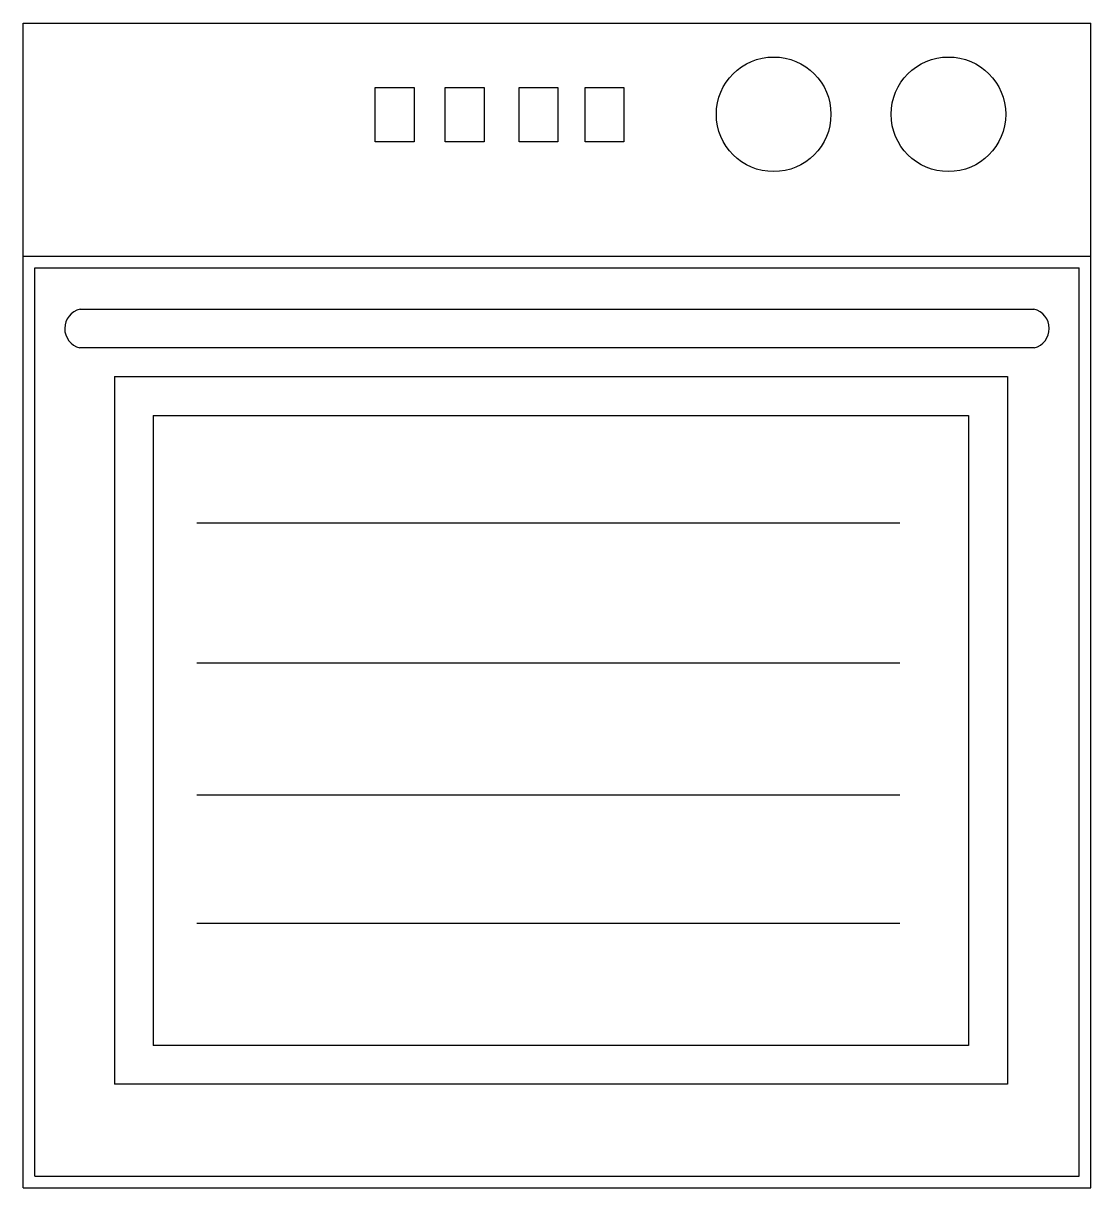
# Model space of a CAD drawing. Extents: x 0.82 to 1.37, y 0.099 to 0.699.
import ezdxf

# ---------------------------------------------------------------- set-up
doc = ezdxf.new("R2010")
doc.units = 0
doc.header["$LTSCALE"] = 25
doc.header["$MEASUREMENT"] = 0
doc.layers.get('0').update_dxf_attribs({"linetype": 'CONTINUOUS'})

# ---------------------------------------------------------------- blocks, each defined once
blk = doc.blocks.new('A$C5C4F0ABC')
for p, q in [((0, 0.6), (0.55, 0.6)), ((0, 0), (0, 0.6)), ((0.55, 0), (0.55, 0.6)), ((0.18139, 0.53894), (0.18139, 0.56698)), ((0.18139, 0.56698), (0.2014, 0.56698)), ((0.2014, 0.56698), (0.2014, 0.53894)), ((0.21741, 0.53894), (0.21741, 0.56698)), ((0.21741, 0.56698), (0.23742, 0.56698)), ((0.23742, 0.56698), (0.23742, 0.53894)), ((0.25543, 0.53894), (0.25543, 0.56698)), ((0.25543, 0.56698), (0.27544, 0.56698)), ((0.27544, 0.56698), (0.27544, 0.53894)), ((0.28945, 0.56698), (0.30946, 0.56698)), ((0.28945, 0.53894), (0.28945, 0.56698)), ((0.30946, 0.56698), (0.30946, 0.53894)), ((0.2014, 0.53894), (0.18139, 0.53894)), ((0.23742, 0.53894), (0.21741, 0.53894)), ((0.27544, 0.53894), (0.25543, 0.53894)), ((0.30946, 0.53894), (0.28945, 0.53894)), ((0, 0.47997), (0.55, 0.47997)), ((0.00601, 0.47396), (0.54399, 0.47396)), ((0.00601, 0.00601), (0.00601, 0.47396)), ((0.54399, 0.00601), (0.54399, 0.47396)), ((0.02923, 0.45276), (0.52077, 0.45276)), ((0.52093, 0.43273), (0.02907, 0.43273)), ((0.04695, 0.41795), (0.50705, 0.41795)), ((0.04695, 0.41795), (0.04695, 0.0533)), ((0.50705, 0.41795), (0.50705, 0.0533)), ((0.06695, 0.39795), (0.48705, 0.39795)), ((0.06695, 0.39795), (0.06695, 0.0733)), ((0.48705, 0.39795), (0.48705, 0.0733)), ((0.08939, 0.3426), (0.45158, 0.3426)), ((0.08939, 0.2705), (0.45158, 0.2705)), ((0.08939, 0.2024), (0.45158, 0.2024)), ((0.08939, 0.13631), (0.45158, 0.13631)), ((0.48705, 0.0733), (0.06695, 0.0733)), ((0.50705, 0.0533), (0.04695, 0.0533)), ((0.00601, 0.00601), (0.54399, 0.00601)), ((0, 0), (0.55, 0))]:
    blk.add_line(p, q)
for centre in [(0.38663, 0.5531), (0.47669, 0.5531)]:
    blk.add_circle(centre, 0.02952)
for centre, start, end in [((0.03169, 0.44272), 103.7318, 255.32787), ((0.51831, 0.44272), 284.67213, 76.2682)]:
    blk.add_arc(centre, 0.01033, start, end)

msp = doc.modelspace()

# ---------------------------------------------------------------- block references
msp.add_blockref('A$C5C4F0ABC', (0.81981, 0.09877))

doc.saveas('drawing.dxf')
